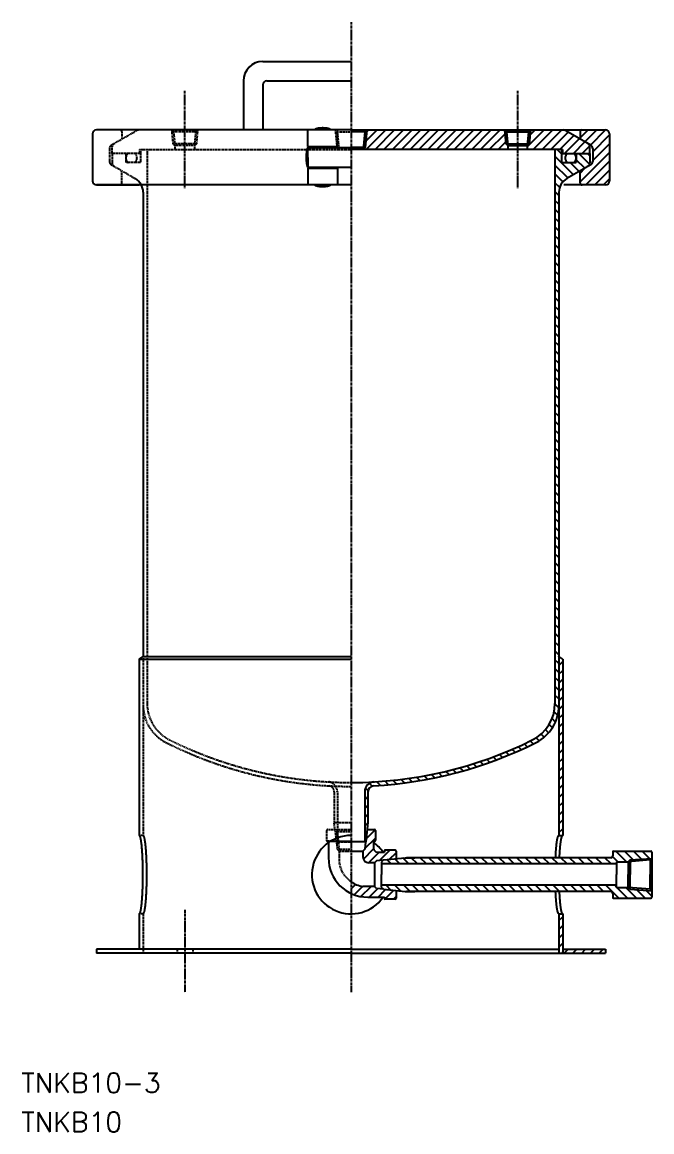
# Model space of a CAD drawing. Extents: x 249 to 570, y 18 to 1071.
# Drawn here: x 249 to 570, y 18 to 585 of the extents above; entities that cross this region are included whole.
import ezdxf

# ---------------------------------------------------------------- set-up
doc = ezdxf.new("R2010")
doc.units = 0
doc.linetypes.add('CENTER', pattern=[2, 1.25, -0.25, 0.25, -0.25])
doc.linetypes.add('DASHED', pattern=[0.75, 0.5, -0.25])
doc.layers.get('0').update_dxf_attribs({"linetype": 'CONTINUOUS'})
doc.layers.add('CENTER', color=1, linetype='CENTER')
doc.styles.get("Standard").update_dxf_attribs({"font": 'txt.shx', "bigfont": 'bigfont.shx'})

# ---------------------------------------------------------------- blocks, each defined once
blk = doc.blocks.new('*X4')
at = {"color": 0, "linetype": 'CONTINUOUS'}
for p, q in [((424, 523.74), (429.77, 529.52)), ((424.26, 519.52), (434.26, 529.52)), ((424.5, 528.73), (425.28, 529.52)), ((428.75, 519.52), (438.75, 529.52)), ((433.24, 519.52), (443.24, 529.52)), ((437.73, 519.52), (447.73, 529.52)), ((442.22, 519.52), (452.22, 529.52)), ((446.71, 519.52), (456.71, 529.52)), ((451.2, 519.52), (461.2, 529.52)), ((455.69, 519.52), (465.69, 529.52)), ((460.18, 519.52), (470.18, 529.52)), ((464.67, 519.52), (474.67, 529.52)), ((469.16, 519.52), (479.16, 529.52)), ((473.65, 519.52), (483.65, 529.52)), ((478.14, 519.52), (488.14, 529.52)), ((482.63, 519.52), (492.63, 529.52)), ((487.12, 519.52), (495.06, 527.45)), ((506.5, 520.93), (515.09, 529.52)), ((507.88, 526.81), (510.6, 529.52)), ((509.58, 519.52), (519.58, 529.52)), ((514.07, 519.52), (524.07, 529.52)), ((518.56, 519.52), (527.44, 528.4)), ((523.05, 519.52), (530.29, 526.76)), ((533.48, 525.46), (537.54, 529.52)), ((535.98, 523.47), (542.03, 529.52)), ((538.83, 521.83), (546.52, 529.52)), ((539.9, 518.41), (548.5, 527.01)), ((491.61, 519.52), (495.43, 523.33)), ((525.54, 517.52), (533.13, 525.11)), ((530.03, 517.52), (535.98, 523.47)), ((534.52, 517.52), (538.42, 521.42)), ((539.9, 513.92), (548.5, 522.52)), ((496.11, 519.52), (496.5, 519.91)), ((533.48, 503.01), (548.5, 518.03)), ((533.48, 507.5), (536.12, 510.14)), ((536.48, 501.52), (548.5, 513.54)), ((540.97, 501.52), (548.5, 509.05)), ((545.46, 501.52), (548.5, 504.56))]:
    blk.add_line(p, q, dxfattribs=at)
blk = doc.blocks.new('*X5')
at = {"color": 0, "linetype": 'CONTINUOUS'}
for p, q in [((522.65, 260.73), (522.7, 260.78)), ((522.65, 256.24), (524.65, 258.24)), ((522.65, 251.75), (524.65, 253.75)), ((522.65, 247.26), (524.65, 249.26)), ((522.65, 242.77), (524.65, 244.77)), ((522.65, 238.28), (524.65, 240.28)), ((522.65, 233.79), (524.65, 235.79)), ((522.65, 229.3), (524.65, 231.3)), ((522.65, 224.81), (524.65, 226.81)), ((522.65, 220.32), (524.65, 222.32)), ((522.65, 215.83), (524.65, 217.83)), ((522.65, 211.34), (524.65, 213.34)), ((522.65, 206.85), (524.65, 208.85)), ((522.65, 202.36), (524.65, 204.36)), ((522.65, 197.87), (524.65, 199.87)), ((522.65, 193.38), (524.65, 195.38)), ((522.65, 188.89), (524.65, 190.89)), ((522.65, 184.4), (524.65, 186.4)), ((522.65, 179.91), (524.65, 181.91)), ((522.65, 175.42), (524.65, 177.42)), ((522.65, 170.93), (524.65, 172.93)), ((522.65, 126.03), (524.65, 128.03)), ((522.65, 121.54), (524.65, 123.54)), ((522.65, 117.05), (524.65, 119.05)), ((522.65, 112.56), (524.65, 114.56)), ((524.1, 109.52), (524.65, 110.07))]:
    blk.add_line(p, q, dxfattribs=at)
blk = doc.blocks.new('*X6')
at = {"color": 0, "linetype": 'CONTINUOUS'}
for p, q in [((552.67, 156.05), (550, 158.72)), ((557.16, 156.05), (551.69, 161.52)), ((560.57, 157.12), (556.18, 161.52)), ((564.76, 157.43), (560.67, 161.52)), ((568.94, 157.73), (565.16, 161.52)), ((570.11, 161.06), (569.65, 161.51)), ((432.52, 154.97), (432.11, 155.37)), ((437.01, 154.97), (434.78, 157.19)), ((441.5, 154.97), (438.85, 157.62)), ((445.99, 154.97), (442.91, 158.04)), ((450.48, 154.97), (447.28, 158.17)), ((454.97, 154.97), (451.77, 158.17)), ((459.46, 154.97), (456.26, 158.17)), ((463.95, 154.97), (460.75, 158.17)), ((468.44, 154.97), (465.24, 158.17)), ((472.93, 154.97), (469.73, 158.17)), ((477.42, 154.97), (474.22, 158.17)), ((481.91, 154.97), (478.71, 158.17)), ((486.4, 154.97), (483.2, 158.17)), ((490.89, 154.97), (487.69, 158.17)), ((495.38, 154.97), (492.18, 158.17)), ((499.87, 154.97), (496.67, 158.17)), ((504.36, 154.97), (501.16, 158.17)), ((508.85, 154.97), (505.65, 158.17)), ((513.34, 154.97), (510.14, 158.17)), ((517.83, 154.97), (514.63, 158.17)), ((522.32, 154.97), (519.12, 158.17)), ((526.81, 154.97), (523.61, 158.17)), ((531.3, 154.97), (528.1, 158.17)), ((535.79, 154.97), (532.59, 158.17)), ((540.28, 154.97), (537.08, 158.17)), ((544.77, 154.97), (541.57, 158.17)), ((549.26, 154.97), (546.06, 158.17)), ((436.88, 141.62), (434.43, 144.07)), ((441.89, 141.1), (438.92, 144.07)), ((446.62, 140.87), (443.42, 144.07)), ((451.11, 140.87), (447.91, 144.07)), ((455.6, 140.87), (452.4, 144.07)), ((460.09, 140.87), (456.89, 144.07)), ((464.58, 140.87), (461.38, 144.07)), ((469.07, 140.87), (465.87, 144.07)), ((473.56, 140.87), (470.36, 144.07)), ((478.05, 140.87), (474.85, 144.07)), ((482.54, 140.87), (479.34, 144.07)), ((487.03, 140.87), (483.83, 144.07)), ((491.52, 140.87), (488.32, 144.07)), ((496.01, 140.87), (492.81, 144.07)), ((500.5, 140.87), (497.3, 144.07)), ((504.99, 140.87), (501.79, 144.07)), ((509.48, 140.87), (506.28, 144.07)), ((513.97, 140.87), (510.77, 144.07)), ((518.46, 140.87), (515.26, 144.07)), ((522.95, 140.87), (519.75, 144.07)), ((527.44, 140.87), (524.24, 144.07)), ((531.93, 140.87), (528.73, 144.07)), ((536.42, 140.87), (533.22, 144.07)), ((540.91, 140.87), (537.71, 144.07)), ((545.4, 140.87), (542.2, 144.07)), ((553.24, 137.52), (546.69, 144.07)), ((552.11, 143.14), (551.18, 144.07)), ((557.73, 137.52), (552.26, 142.98)), ((562.22, 137.52), (556.75, 142.98)), ((566.71, 137.52), (562.45, 141.77)), ((570.11, 138.61), (567.29, 141.42))]:
    blk.add_line(p, q, dxfattribs=at)
blk = doc.blocks.new('*X7')
at = {"color": 0, "linetype": 'CONTINUOUS'}
for p, q in [((424.2, 167.86), (428.77, 172.44)), ((423.6, 162.78), (429, 168.18)), ((422.79, 157.48), (428.02, 162.71)), ((425.4, 155.6), (430.82, 161.02)), ((431.04, 156.74), (436.31, 162.02)), ((436.11, 157.33), (439.5, 160.72)), ((416.5, 142.21), (418.86, 144.57)), ((418.05, 139.26), (422.27, 143.49)), ((421.58, 138.31), (426.71, 143.44)), ((425.78, 138.02), (430.14, 142.38)), ((430.27, 138.02), (434.16, 141.91)), ((433.8, 137.06), (438.22, 141.48)), ((438.25, 137.02), (439.5, 138.27))]:
    blk.add_line(p, q, dxfattribs=at)
blk = doc.blocks.new('*X8')
at = {"color": 0, "linetype": 'CONTINUOUS'}
for p, q in [((525.32, 109.52), (527.32, 111.52)), ((529.81, 109.52), (531.81, 111.52)), ((534.3, 109.52), (536.3, 111.52)), ((538.79, 109.52), (540.79, 111.52)), ((543.28, 109.52), (545.28, 111.52))]:
    blk.add_line(p, q, dxfattribs=at)
blk = doc.blocks.new('*X9')
at = {"color": 0, "linetype": 'CONTINUOUS'}
for p, q in [((530.12, 506.68), (520.65, 516.14)), ((524, 517.3), (521.79, 519.52)), ((538.37, 511.95), (532.8, 517.52)), ((538.5, 516.33), (537.31, 517.52)), ((527.26, 505.03), (520.65, 511.64)), ((532.98, 508.33), (528.39, 512.92)), ((535.83, 509.98), (531.5, 514.31)), ((524.69, 503.09), (520.65, 507.13)), ((523.05, 500.23), (520.65, 502.62)), ((522.65, 496.11), (520.65, 498.11)), ((522.65, 491.61), (520.65, 493.61)), ((522.65, 487.1), (520.65, 489.1)), ((522.65, 482.59), (520.65, 484.59)), ((522.65, 478.08), (520.65, 480.08)), ((522.65, 473.57), (520.65, 475.57)), ((522.65, 469.07), (520.65, 471.07)), ((522.65, 464.56), (520.65, 466.56)), ((522.65, 460.05), (520.65, 462.05)), ((522.65, 455.54), (520.65, 457.54)), ((522.65, 451.04), (520.65, 453.04)), ((522.65, 446.53), (520.65, 448.53)), ((522.65, 442.02), (520.65, 444.02)), ((522.65, 437.51), (520.65, 439.51)), ((522.65, 433), (520.65, 435)), ((522.65, 428.5), (520.65, 430.5)), ((522.65, 423.99), (520.65, 425.99)), ((522.65, 419.48), (520.65, 421.48)), ((522.65, 414.97), (520.65, 416.97)), ((522.65, 410.46), (520.65, 412.46)), ((522.65, 405.96), (520.65, 407.96)), ((522.65, 401.45), (520.65, 403.45)), ((522.65, 396.94), (520.65, 398.94)), ((522.65, 392.43), (520.65, 394.43)), ((522.65, 387.93), (520.65, 389.93)), ((522.65, 383.42), (520.65, 385.42)), ((522.65, 378.91), (520.65, 380.91)), ((522.65, 374.4), (520.65, 376.4)), ((522.65, 369.89), (520.65, 371.89)), ((522.65, 365.39), (520.65, 367.39)), ((522.65, 360.88), (520.65, 362.88)), ((522.65, 356.37), (520.65, 358.37)), ((522.65, 351.86), (520.65, 353.86)), ((522.65, 347.36), (520.65, 349.36)), ((522.65, 342.85), (520.65, 344.85)), ((522.65, 338.34), (520.65, 340.34)), ((522.65, 333.83), (520.65, 335.83)), ((522.65, 329.32), (520.65, 331.32)), ((522.65, 324.82), (520.65, 326.82)), ((522.65, 320.31), (520.65, 322.31)), ((522.65, 315.8), (520.65, 317.8)), ((522.65, 311.29), (520.65, 313.29)), ((522.65, 306.79), (520.65, 308.79)), ((522.65, 302.28), (520.65, 304.28)), ((522.65, 297.77), (520.65, 299.77)), ((522.65, 293.26), (520.65, 295.26)), ((522.65, 288.75), (520.65, 290.75)), ((522.65, 284.25), (520.65, 286.25)), ((522.65, 279.74), (520.65, 281.74)), ((522.65, 275.23), (520.65, 277.23)), ((522.65, 270.72), (520.65, 272.72)), ((522.65, 266.22), (520.65, 268.22)), ((522.65, 261.71), (520.65, 263.71)), ((522.65, 257.2), (520.65, 259.2)), ((522.65, 252.69), (520.65, 254.69)), ((522.65, 248.18), (520.65, 250.18)), ((522.65, 243.68), (520.65, 245.68)), ((522.65, 239.17), (520.65, 241.17)), ((522.05, 230.76), (520.21, 232.6)), ((522.62, 234.69), (520.65, 236.66)), ((520.91, 227.39), (519.16, 229.14)), ((515.13, 219.65), (513.55, 221.22)), ((517.41, 221.87), (515.78, 223.5)), ((519.34, 224.44), (517.66, 226.13)), ((506.5, 214.75), (505, 216.25)), ((509.54, 216.22), (508.05, 217.71)), ((512.5, 217.77), (510.98, 219.29)), ((490.68, 208.03), (489.12, 209.59)), ((493.93, 209.29), (492.39, 210.83)), ((497.14, 210.59), (495.6, 212.12)), ((500.3, 211.93), (498.78, 213.45)), ((503.42, 213.32), (501.91, 214.83)), ((473.72, 202.45), (472.1, 204.07)), ((477.21, 203.47), (475.6, 205.08)), ((480.65, 204.54), (479.06, 206.13)), ((484.04, 205.66), (482.46, 207.24)), ((487.38, 206.82), (485.81, 208.39)), ((447.76, 196.85), (446, 198.62)), ((451.65, 197.47), (449.91, 199.21)), ((455.47, 198.16), (453.76, 199.88)), ((459.24, 198.9), (457.54, 200.6)), ((462.94, 199.71), (461.26, 201.38)), ((466.59, 200.57), (464.93, 202.22)), ((470.18, 201.48), (468.54, 203.12)), ((425.2, 192.37), (423.86, 193.71)), ((427.35, 194.73), (425.93, 196.14)), ((431.53, 195.05), (429.65, 196.93)), ((435.7, 195.39), (433.85, 197.24)), ((439.79, 195.81), (437.97, 197.63)), ((443.81, 196.3), (442.02, 198.09)), ((425.15, 187.91), (423.5, 189.56)), ((425.15, 183.4), (423.5, 185.05)), ((425.15, 178.9), (423.5, 180.55)), ((424.97, 174.57), (423.5, 176.04)), ((424.5, 170.53), (423.5, 171.53)), ((424.04, 166.49), (423.5, 167.02))]:
    blk.add_line(p, q, dxfattribs=at)

msp = doc.modelspace()

# ---------------------------------------------------------------- linework, layer by layer
at = {"color": 7, "linetype": 'CONTINUOUS'}
for p, q in [((371.5, 564.52), (416.5, 564.52)), ((361.5, 554.52), (361.5, 529.52)), ((371.5, 552.52), (371.5, 529.52)), ((373.5, 554.52), (416.5, 554.52)), ((284.5, 527.52), (284.5, 503.52)), ((298, 529.52), (286.5, 529.52)), ((416.5, 529.52), (286.5, 529.52)), ((309.16, 529.52), (298, 529.52)), ((394.5, 521.02), (394.5, 529.52)), ((409.5, 521.02), (409.5, 529.52)), ((416.5, 529.52), (546.5, 529.52)), ((423.57, 528.52), (416.5, 528.52)), ((423.57, 528.52), (422.67, 519.52)), ((424.57, 529.52), (423.57, 528.52)), ((424.57, 529.52), (423.67, 520.52)), ((494.88, 529.52), (495.88, 528.52)), ((494.88, 529.52), (508.13, 529.52)), ((494.88, 529.52), (495.5, 522.52)), ((494.96, 528.52), (508.04, 528.52)), ((495.88, 528.52), (496.5, 521.52)), ((507.13, 528.52), (506.5, 521.52)), ((508.13, 529.52), (507.13, 528.52)), ((508.13, 529.52), (507.5, 522.52)), ((523.84, 529.52), (535, 529.52)), ((537.5, 522.59), (526.21, 529.11)), ((533.48, 528.52), (533.48, 524.91)), ((535, 529.52), (546.5, 529.52)), ((548.5, 527.52), (548.5, 503.52)), ((394.5, 521.02), (409.5, 521.02)), ((398, 521.02), (398, 520.52)), ((406, 521.02), (406, 520.52)), ((495.5, 522.52), (496.5, 521.52)), ((495.5, 522.52), (507.5, 522.52)), ((496.5, 521.52), (496.5, 519.52)), ((496.5, 521.52), (506.5, 521.52)), ((507.5, 522.52), (506.5, 521.52)), ((506.5, 521.52), (506.5, 519.52)), ((538.9, 521.79), (537, 522.88)), ((394.5, 515.52), (394.5, 520.52)), ((394.5, 520.52), (416.5, 520.52)), ((394.5, 515.52), (394.5, 510.52)), ((423.67, 520.52), (416.5, 520.52)), ((524.5, 519.52), (416.5, 519.52)), ((423.67, 520.52), (422.67, 519.52)), ((520.65, 519.52), (520.65, 236.88)), ((524, 519.52), (524, 512.92)), ((524, 517.52), (538.5, 517.52)), ((524.5, 519.52), (524.5, 517.52)), ((531.5, 517.52), (531.5, 512.92)), ((538.5, 517.52), (538.5, 520.86)), ((538.5, 517.52), (538.5, 512.67)), ((539.9, 520.05), (539.9, 513.48)), ((394.5, 510.52), (416.5, 510.52)), ((394.5, 510.02), (409.5, 510.02)), ((394.5, 510.02), (394.5, 501.52)), ((398, 510.02), (398, 510.52)), ((406, 510.02), (406, 510.52)), ((409.5, 510.02), (409.5, 501.52)), ((524, 512.92), (531.5, 512.92)), ((537.5, 510.94), (526.65, 504.67)), ((538.9, 511.75), (537, 510.65)), ((533.48, 502.52), (533.48, 508.62)), ((286.5, 501.52), (298, 501.52)), ((416.5, 501.52), (286.5, 501.52)), ((298, 501.52), (308.35, 501.52)), ((535, 501.52), (525.09, 501.52)), ((546.5, 501.52), (535, 501.52)), ((310.35, 497.75), (310.35, 260.81)), ((522.65, 497.75), (522.65, 235.77)), ((308.35, 259.52), (310.35, 260.81)), ((310.35, 260.81), (416.5, 260.81)), ((524.65, 259.52), (522.65, 260.81)), ((308.35, 259.52), (308.35, 169.52)), ((308.5, 259.52), (416.5, 259.52)), ((524.65, 259.52), (524.65, 169.52)), ((522.65, 235.77), (522.65, 169.52)), ((423.5, 191.85), (423.5, 166.17)), ((425.15, 191.83), (425.15, 176.17)), ((425.15, 176.17), (424, 166.17)), ((424.73, 172.52), (428.5, 172.52)), ((429, 172.02), (429, 167.02)), ((405, 165.88), (405, 158.02)), ((405.97, 166.52), (416.5, 166.52)), ((424, 166.17), (416.5, 166.17)), ((423.94, 166.17), (423.57, 162.52)), ((428, 166.52), (428.5, 166.52)), ((428, 166.52), (428, 163.02)), ((522.65, 169.52), (524.65, 169.52)), ((416.5, 161.52), (422.57, 161.52)), ((423.57, 162.52), (422.57, 161.52)), ((422.57, 161.52), (422.57, 158.59)), ((430, 161.02), (433.5, 161.02)), ((433.5, 161.52), (433.5, 161.02)), ((439, 162.02), (434, 162.02)), ((439.5, 161.52), (439.5, 157.69)), ((550.11, 161.02), (550.11, 159.17)), ((550.61, 161.52), (569.61, 161.52)), ((570.11, 161.02), (570.11, 138.02)), ((428.5, 155.59), (425.57, 155.59)), ((429.5, 156.59), (428.5, 155.59)), ((428.5, 155.59), (428.5, 143.44)), ((433.02, 156.94), (429.5, 156.59)), ((433.1, 157.02), (432.11, 156.05)), ((432.11, 156.05), (432.11, 149.52)), ((449.05, 154.97), (432.11, 154.97)), ((433.1, 157.02), (444.11, 158.17)), ((444.11, 158.17), (449.05, 158.17)), ((549.11, 158.17), (444.82, 158.17)), ((552.11, 154.97), (444.82, 154.97)), ((552.11, 156.05), (552.11, 149.52)), ((552.11, 156.05), (558.11, 156.05)), ((559.1, 157.02), (558.11, 156.05)), ((569.23, 157.02), (558.11, 156.05)), ((558.11, 156.05), (558.11, 149.52)), ((559.1, 157.02), (570.11, 157.82)), ((559.1, 157.02), (559.1, 149.52)), ((570.11, 157.82), (569.23, 157.02)), ((569.23, 157.02), (569.23, 149.52)), ((432.11, 142.98), (432.11, 149.52)), ((552.11, 142.98), (552.11, 149.52)), ((558.11, 142.98), (558.11, 149.52)), ((559.1, 142.02), (559.1, 149.52)), ((569.23, 142.02), (569.23, 149.52)), ((570.11, 142.98), (570.11, 149.52)), ((570.11, 142.98), (570.11, 149.52)), ((570.11, 142.98), (570.11, 149.52)), ((428.5, 143.44), (422.5, 143.44)), ((429.5, 142.44), (428.5, 143.44)), ((433.02, 142.09), (429.5, 142.44)), ((449.05, 144.07), (432.11, 144.07)), ((433.1, 142.02), (432.11, 142.98)), ((433.1, 142.02), (444.11, 140.87)), ((552.11, 144.07), (444.82, 144.07)), ((552.11, 142.98), (558.11, 142.98)), ((559.1, 142.02), (558.11, 142.98)), ((569.23, 142.02), (558.11, 142.98)), ((559.1, 142.02), (570.11, 141.22)), ((570.11, 141.22), (569.23, 142.02)), ((425, 138.02), (433.5, 138.02)), ((433.5, 138.02), (433.5, 137.52)), ((439, 137.02), (434, 137.02)), ((439.5, 141.35), (439.5, 137.52)), ((444.11, 140.87), (449.05, 140.87)), ((549.11, 140.87), (444.82, 140.87)), ((550.11, 139.87), (550.11, 138.02)), ((550.61, 137.52), (569.61, 137.52)), ((308.35, 129.52), (308.35, 111.52)), ((522.65, 129.52), (522.65, 109.52)), ((522.65, 129.52), (524.65, 129.52)), ((524.65, 129.52), (524.65, 109.52)), ((416.5, 111.52), (286.5, 111.52)), ((286.5, 111.52), (286.5, 109.52)), ((416.5, 109.52), (286.5, 109.52)), ((416.5, 111.52), (522.49, 111.52)), ((416.5, 109.52), (546.5, 109.52)), ((524.49, 111.52), (542.69, 111.52)), ((524.49, 111.52), (546.5, 111.52)), ((546.5, 111.52), (546.5, 109.52))]:
    msp.add_line(p, q, dxfattribs=at)
at = {"color": 3, "linetype": 'DASHED'}
for p, q in [((295.5, 522.59), (306.8, 529.11)), ((299.52, 528.52), (299.52, 524.91)), ((324.88, 529.52), (325.88, 528.52)), ((324.88, 529.52), (325.5, 522.52)), ((338.04, 528.52), (324.96, 528.52)), ((325.88, 528.52), (326.5, 521.52)), ((337.13, 528.52), (336.5, 521.52)), ((338.13, 529.52), (337.13, 528.52)), ((338.13, 529.52), (337.5, 522.52)), ((408.43, 529.52), (409.43, 528.52)), ((408.43, 529.52), (409.33, 520.52)), ((409.43, 528.52), (416.5, 528.52)), ((409.43, 528.52), (410.33, 519.52)), ((294.1, 521.79), (296, 522.88)), ((337.5, 522.52), (325.5, 522.52)), ((325.5, 522.52), (326.5, 521.52)), ((336.5, 521.52), (326.5, 521.52)), ((326.5, 521.52), (326.5, 519.52)), ((337.5, 522.52), (336.5, 521.52)), ((336.5, 521.52), (336.5, 519.52)), ((293.1, 520.05), (293.1, 513.48)), ((294.5, 517.52), (294.5, 520.86)), ((309, 517.52), (294.5, 517.52)), ((294.5, 517.52), (294.5, 512.67)), ((301.5, 517.52), (301.5, 512.92)), ((308.5, 519.52), (308.5, 517.52)), ((308.5, 519.52), (416.5, 519.52)), ((309, 519.52), (309, 512.92)), ((312.35, 519.52), (312.35, 236.88)), ((409.33, 520.52), (416.5, 520.52)), ((409.33, 520.52), (410.33, 519.52)), ((294.1, 511.75), (296, 510.65)), ((295.5, 510.94), (306.35, 504.67)), ((309, 512.92), (301.5, 512.92)), ((299.52, 502.52), (299.52, 508.62)), ((310.35, 260.81), (310.35, 169.52)), ((407.85, 191.83), (407.85, 176.17)), ((409.5, 191.85), (409.5, 172.52)), ((408.27, 172.52), (407.85, 176.17)), ((407.85, 176.17), (416.5, 176.17)), ((404, 172.02), (404, 167.02)), ((404.5, 172.52), (416.5, 172.52)), ((408.27, 172.52), (409, 166.17)), ((408.27, 172.52), (416.5, 172.52)), ((408.27, 172.52), (416.5, 172.52)), ((408.43, 172.52), (409.43, 162.52)), ((408.43, 172.52), (409.43, 171.52)), ((409.43, 171.52), (410.43, 161.52)), ((409.43, 171.52), (416.5, 171.52)), ((409.5, 172.52), (409.5, 166.17)), ((310.35, 169.52), (308.35, 169.52)), ((405.97, 166.52), (404.5, 166.52)), ((405, 165.88), (405, 166.52)), ((409, 166.17), (416.5, 166.17)), ((409.43, 162.52), (416.5, 162.52)), ((409.43, 162.52), (410.43, 161.52)), ((410.43, 161.52), (416.5, 161.52)), ((410.43, 161.52), (410.43, 155.52)), ((310.35, 129.52), (308.35, 129.52)), ((310.35, 129.52), (310.35, 109.52)), ((327.65, 111.52), (327.65, 109.52)), ((335.65, 111.52), (335.65, 109.52))]:
    msp.add_line(p, q, dxfattribs=at)
at = {"color": 7, "linetype": 'CONTINUOUS'}
for points in [[(406, 529.52, 0), (406, 529.54, 0), (406, 529.57, 0), (405.99, 529.59, 0), (405.98, 529.62, 0), (405.97, 529.64, 0), (405.96, 529.66, 0), (405.94, 529.69, 0), (405.92, 529.71, 0), (405.9, 529.74, 0), (405.88, 529.76, 0), (405.86, 529.79, 0), (405.83, 529.81, 0), (405.8, 529.84, 0), (405.77, 529.86, 0), (405.73, 529.88, 0), (405.7, 529.9, 0), (405.66, 529.93, 0), (405.62, 529.95, 0), (405.57, 529.97, 0), (405.53, 529.99, 0), (405.48, 530.02, 0), (405.43, 530.04, 0), (405.38, 530.06, 0), (405.33, 530.08, 0), (405.27, 530.1, 0), (405.21, 530.12, 0), (405.15, 530.14, 0), (405.09, 530.16, 0), (405.03, 530.18, 0), (404.96, 530.2, 0), (404.9, 530.22, 0), (404.83, 530.23, 0), (404.76, 530.25, 0), (404.69, 530.27, 0), (404.61, 530.28, 0), (404.54, 530.3, 0), (404.46, 530.32, 0), (404.38, 530.33, 0), (404.3, 530.35, 0), (404.22, 530.36, 0), (404.14, 530.37, 0), (404.06, 530.39, 0), (403.97, 530.4, 0), (403.89, 530.41, 0), (403.8, 530.42, 0), (403.71, 530.43, 0), (403.62, 530.44, 0), (403.53, 530.45, 0), (403.44, 530.46, 0), (403.35, 530.47, 0), (403.26, 530.48, 0), (403.16, 530.49, 0), (403.07, 530.49, 0), (402.97, 530.5, 0), (402.88, 530.51, 0), (402.78, 530.51, 0), (402.69, 530.51, 0), (402.59, 530.52, 0), (402.49, 530.52, 0), (402.39, 530.52, 0), (402.29, 530.53, 0), (402.2, 530.53, 0), (402.1, 530.53, 0), (402, 530.53, 0), (401.9, 530.53, 0), (401.81, 530.53, 0), (401.71, 530.53, 0), (401.61, 530.52, 0), (401.51, 530.52, 0), (401.41, 530.52, 0), (401.32, 530.51, 0), (401.22, 530.51, 0), (401.12, 530.51, 0), (401.03, 530.5, 0), (400.93, 530.49, 0), (400.84, 530.49, 0), (400.75, 530.48, 0), (400.65, 530.47, 0), (400.56, 530.46, 0), (400.47, 530.45, 0), (400.38, 530.44, 0), (400.29, 530.43, 0), (400.2, 530.42, 0), (400.11, 530.41, 0), (400.03, 530.4, 0), (399.94, 530.39, 0), (399.86, 530.37, 0), (399.78, 530.36, 0), (399.7, 530.35, 0), (399.62, 530.33, 0), (399.54, 530.32, 0), (399.46, 530.3, 0), (399.39, 530.28, 0), (399.31, 530.27, 0), (399.24, 530.25, 0), (399.17, 530.23, 0), (399.1, 530.22, 0), (399.04, 530.2, 0), (398.97, 530.18, 0), (398.91, 530.16, 0), (398.85, 530.14, 0), (398.79, 530.12, 0), (398.73, 530.1, 0), (398.68, 530.08, 0), (398.62, 530.06, 0), (398.57, 530.04, 0), (398.52, 530.02, 0), (398.47, 529.99, 0), (398.43, 529.97, 0), (398.38, 529.95, 0), (398.34, 529.93, 0), (398.31, 529.9, 0), (398.27, 529.88, 0), (398.24, 529.86, 0), (398.2, 529.84, 0), (398.17, 529.81, 0), (398.15, 529.79, 0), (398.12, 529.76, 0), (398.1, 529.74, 0), (398.08, 529.71, 0), (398.06, 529.69, 0), (398.04, 529.66, 0), (398.03, 529.64, 0), (398.02, 529.62, 0), (398.01, 529.59, 0), (398.01, 529.57, 0), (398, 529.54, 0), (398, 529.52, 0)], [(394.5, 520.52, 0), (394.48, 520.51, 0), (394.46, 520.51, 0), (394.43, 520.5, 0), (394.41, 520.49, 0), (394.39, 520.48, 0), (394.37, 520.46, 0), (394.34, 520.44, 0), (394.32, 520.42, 0), (394.3, 520.39, 0), (394.28, 520.37, 0), (394.25, 520.34, 0), (394.23, 520.3, 0), (394.21, 520.26, 0), (394.19, 520.22, 0), (394.17, 520.18, 0), (394.15, 520.14, 0), (394.13, 520.09, 0), (394.11, 520.04, 0), (394.09, 519.98, 0), (394.07, 519.93, 0), (394.05, 519.87, 0), (394.03, 519.8, 0), (394.01, 519.74, 0), (393.99, 519.67, 0), (393.97, 519.6, 0), (393.95, 519.53, 0), (393.93, 519.46, 0), (393.92, 519.38, 0), (393.9, 519.3, 0), (393.88, 519.22, 0), (393.87, 519.14, 0), (393.85, 519.05, 0), (393.83, 518.96, 0), (393.82, 518.87, 0), (393.8, 518.78, 0), (393.79, 518.69, 0), (393.77, 518.59, 0), (393.76, 518.49, 0), (393.75, 518.4, 0), (393.73, 518.29, 0), (393.72, 518.19, 0), (393.71, 518.09, 0), (393.7, 517.98, 0), (393.69, 517.87, 0), (393.68, 517.76, 0), (393.67, 517.65, 0), (393.66, 517.54, 0), (393.65, 517.43, 0), (393.64, 517.32, 0), (393.63, 517.2, 0), (393.62, 517.09, 0), (393.62, 516.97, 0), (393.61, 516.85, 0), (393.61, 516.73, 0), (393.6, 516.61, 0), (393.6, 516.49, 0), (393.59, 516.37, 0), (393.59, 516.25, 0), (393.59, 516.13, 0), (393.58, 516.01, 0), (393.58, 515.88, 0), (393.58, 515.76, 0), (393.58, 515.64, 0), (393.58, 515.52, 0), (393.58, 515.39, 0), (393.58, 515.27, 0), (393.58, 515.15, 0), (393.58, 515.03, 0), (393.59, 514.9, 0), (393.59, 514.78, 0), (393.59, 514.66, 0), (393.6, 514.54, 0), (393.6, 514.42, 0), (393.61, 514.3, 0), (393.61, 514.18, 0), (393.62, 514.07, 0), (393.62, 513.95, 0), (393.63, 513.83, 0), (393.64, 513.72, 0), (393.65, 513.6, 0), (393.66, 513.49, 0), (393.67, 513.38, 0), (393.68, 513.27, 0), (393.69, 513.16, 0), (393.7, 513.05, 0), (393.71, 512.95, 0), (393.72, 512.84, 0), (393.73, 512.74, 0), (393.75, 512.64, 0), (393.76, 512.54, 0), (393.77, 512.44, 0), (393.79, 512.35, 0), (393.8, 512.25, 0), (393.82, 512.16, 0), (393.83, 512.07, 0), (393.85, 511.98, 0), (393.87, 511.89, 0), (393.88, 511.81, 0), (393.9, 511.73, 0), (393.92, 511.65, 0), (393.93, 511.57, 0), (393.95, 511.5, 0), (393.97, 511.43, 0), (393.99, 511.36, 0), (394.01, 511.29, 0), (394.03, 511.23, 0), (394.05, 511.17, 0), (394.07, 511.11, 0), (394.09, 511.05, 0), (394.11, 511, 0), (394.13, 510.94, 0), (394.15, 510.9, 0), (394.17, 510.85, 0), (394.19, 510.81, 0), (394.21, 510.77, 0), (394.23, 510.73, 0), (394.25, 510.7, 0), (394.28, 510.67, 0), (394.3, 510.64, 0), (394.32, 510.61, 0), (394.34, 510.59, 0), (394.37, 510.57, 0), (394.39, 510.55, 0), (394.41, 510.54, 0), (394.43, 510.53, 0), (394.46, 510.52, 0), (394.48, 510.52, 0), (394.5, 510.52, 0)], [(406, 501.52, 0), (406, 501.49, 0), (406, 501.47, 0), (405.99, 501.44, 0), (405.98, 501.42, 0), (405.97, 501.39, 0), (405.96, 501.37, 0), (405.94, 501.34, 0), (405.92, 501.32, 0), (405.9, 501.29, 0), (405.88, 501.27, 0), (405.86, 501.25, 0), (405.83, 501.22, 0), (405.8, 501.2, 0), (405.77, 501.18, 0), (405.73, 501.15, 0), (405.7, 501.13, 0), (405.66, 501.11, 0), (405.62, 501.08, 0), (405.57, 501.06, 0), (405.53, 501.04, 0), (405.48, 501.02, 0), (405.43, 500.99, 0), (405.38, 500.97, 0), (405.33, 500.95, 0), (405.27, 500.93, 0), (405.21, 500.91, 0), (405.15, 500.89, 0), (405.09, 500.87, 0), (405.03, 500.85, 0), (404.96, 500.84, 0), (404.9, 500.82, 0), (404.83, 500.8, 0), (404.76, 500.78, 0), (404.69, 500.76, 0), (404.61, 500.75, 0), (404.54, 500.73, 0), (404.46, 500.72, 0), (404.38, 500.7, 0), (404.3, 500.69, 0), (404.22, 500.67, 0), (404.14, 500.66, 0), (404.06, 500.65, 0), (403.97, 500.63, 0), (403.89, 500.62, 0), (403.8, 500.61, 0), (403.71, 500.6, 0), (403.62, 500.59, 0), (403.53, 500.58, 0), (403.44, 500.57, 0), (403.35, 500.56, 0), (403.26, 500.55, 0), (403.16, 500.55, 0), (403.07, 500.54, 0), (402.97, 500.53, 0), (402.88, 500.53, 0), (402.78, 500.52, 0), (402.69, 500.52, 0), (402.59, 500.51, 0), (402.49, 500.51, 0), (402.39, 500.51, 0), (402.29, 500.5, 0), (402.2, 500.5, 0), (402.1, 500.5, 0), (402, 500.5, 0), (401.9, 500.5, 0), (401.81, 500.5, 0), (401.71, 500.5, 0), (401.61, 500.51, 0), (401.51, 500.51, 0), (401.41, 500.51, 0), (401.32, 500.52, 0), (401.22, 500.52, 0), (401.12, 500.53, 0), (401.03, 500.53, 0), (400.93, 500.54, 0), (400.84, 500.55, 0), (400.75, 500.55, 0), (400.65, 500.56, 0), (400.56, 500.57, 0), (400.47, 500.58, 0), (400.38, 500.59, 0), (400.29, 500.6, 0), (400.2, 500.61, 0), (400.11, 500.62, 0), (400.03, 500.63, 0), (399.94, 500.65, 0), (399.86, 500.66, 0), (399.78, 500.67, 0), (399.7, 500.69, 0), (399.62, 500.7, 0), (399.54, 500.72, 0), (399.46, 500.73, 0), (399.39, 500.75, 0), (399.31, 500.76, 0), (399.24, 500.78, 0), (399.17, 500.8, 0), (399.1, 500.82, 0), (399.04, 500.84, 0), (398.97, 500.85, 0), (398.91, 500.87, 0), (398.85, 500.89, 0), (398.79, 500.91, 0), (398.73, 500.93, 0), (398.68, 500.95, 0), (398.62, 500.97, 0), (398.57, 500.99, 0), (398.52, 501.02, 0), (398.47, 501.04, 0), (398.43, 501.06, 0), (398.38, 501.08, 0), (398.34, 501.11, 0), (398.31, 501.13, 0), (398.27, 501.15, 0), (398.24, 501.18, 0), (398.2, 501.2, 0), (398.17, 501.22, 0), (398.15, 501.25, 0), (398.12, 501.27, 0), (398.1, 501.29, 0), (398.08, 501.32, 0), (398.06, 501.34, 0), (398.04, 501.37, 0), (398.03, 501.39, 0), (398.02, 501.42, 0), (398.01, 501.44, 0), (398.01, 501.47, 0), (398, 501.49, 0), (398, 501.52, 0)], [(308.35, 129.52, 0), (308.4, 129.52, 0), (308.44, 129.54, 0), (308.49, 129.57, 0), (308.53, 129.61, 0), (308.58, 129.67, 0), (308.62, 129.73, 0), (308.67, 129.81, 0), (308.71, 129.9, 0), (308.76, 130, 0), (308.8, 130.12, 0), (308.85, 130.24, 0), (308.89, 130.38, 0), (308.94, 130.53, 0), (308.98, 130.69, 0), (309.02, 130.86, 0), (309.06, 131.04, 0), (309.11, 131.23, 0), (309.15, 131.44, 0), (309.19, 131.65, 0), (309.23, 131.88, 0), (309.27, 132.12, 0), (309.31, 132.36, 0), (309.35, 132.62, 0), (309.39, 132.89, 0), (309.43, 133.16, 0), (309.46, 133.45, 0), (309.5, 133.75, 0), (309.53, 134.06, 0), (309.57, 134.37, 0), (309.6, 134.7, 0), (309.64, 135.03, 0), (309.67, 135.37, 0), (309.7, 135.73, 0), (309.73, 136.09, 0), (309.76, 136.45, 0), (309.79, 136.83, 0), (309.82, 137.21, 0), (309.85, 137.6, 0), (309.88, 138, 0), (309.9, 138.41, 0), (309.93, 138.82, 0), (309.95, 139.23, 0), (309.97, 139.66, 0), (310, 140.09, 0), (310.02, 140.52, 0), (310.04, 140.97, 0), (310.06, 141.41, 0), (310.07, 141.86, 0), (310.09, 142.32, 0), (310.11, 142.78, 0), (310.12, 143.24, 0), (310.14, 143.71, 0), (310.15, 144.18, 0), (310.16, 144.66, 0), (310.17, 145.13, 0), (310.18, 145.62, 0), (310.19, 146.1, 0), (310.2, 146.58, 0), (310.2, 147.07, 0), (310.21, 147.56, 0), (310.21, 148.04, 0), (310.21, 148.53, 0), (310.22, 149.03, 0), (310.22, 149.52, 0), (310.22, 150.01, 0), (310.21, 150.5, 0), (310.21, 150.99, 0), (310.21, 151.48, 0), (310.2, 151.97, 0), (310.2, 152.45, 0), (310.19, 152.94, 0), (310.18, 153.42, 0), (310.17, 153.9, 0), (310.16, 154.38, 0), (310.15, 154.85, 0), (310.14, 155.32, 0), (310.12, 155.79, 0), (310.11, 156.25, 0), (310.09, 156.71, 0), (310.07, 157.17, 0), (310.06, 157.62, 0), (310.04, 158.07, 0), (310.02, 158.51, 0), (310, 158.94, 0), (309.97, 159.37, 0), (309.95, 159.8, 0), (309.93, 160.22, 0), (309.9, 160.63, 0), (309.88, 161.03, 0), (309.85, 161.43, 0), (309.82, 161.82, 0), (309.79, 162.2, 0), (309.76, 162.58, 0), (309.73, 162.95, 0), (309.7, 163.31, 0), (309.67, 163.66, 0), (309.64, 164, 0), (309.6, 164.34, 0), (309.57, 164.66, 0), (309.53, 164.98, 0), (309.5, 165.28, 0), (309.46, 165.58, 0), (309.43, 165.87, 0), (309.39, 166.15, 0), (309.35, 166.41, 0), (309.31, 166.67, 0), (309.27, 166.92, 0), (309.23, 167.16, 0), (309.19, 167.38, 0), (309.15, 167.6, 0), (309.11, 167.8, 0), (309.06, 167.99, 0), (309.02, 168.18, 0), (308.98, 168.35, 0), (308.94, 168.51, 0), (308.89, 168.66, 0), (308.85, 168.79, 0), (308.8, 168.92, 0), (308.76, 169.03, 0), (308.71, 169.13, 0), (308.67, 169.22, 0), (308.62, 169.3, 0), (308.58, 169.37, 0), (308.53, 169.42, 0), (308.49, 169.46, 0), (308.44, 169.49, 0), (308.4, 169.51, 0), (308.35, 169.52, 0)], [(520.97, 158.17, 0), (520.98, 158.32, 0), (520.98, 158.48, 0), (520.99, 158.64, 0), (521, 158.79, 0), (521.01, 158.95, 0), (521.01, 159.1, 0), (521.02, 159.26, 0), (521.03, 159.41, 0), (521.04, 159.56, 0), (521.05, 159.71, 0), (521.05, 159.87, 0), (521.06, 160.01, 0), (521.07, 160.16, 0), (521.08, 160.31, 0), (521.09, 160.46, 0), (521.1, 160.61, 0), (521.11, 160.75, 0), (521.12, 160.9, 0), (521.13, 161.04, 0), (521.14, 161.18, 0), (521.14, 161.32, 0), (521.15, 161.47, 0), (521.16, 161.61, 0), (521.17, 161.75, 0), (521.18, 161.88, 0), (521.2, 162.02, 0), (521.21, 162.16, 0), (521.22, 162.29, 0), (521.23, 162.43, 0), (521.24, 162.56, 0), (521.25, 162.69, 0), (521.26, 162.83, 0), (521.27, 162.96, 0), (521.28, 163.09, 0), (521.29, 163.22, 0), (521.3, 163.34, 0), (521.31, 163.47, 0), (521.33, 163.59, 0), (521.34, 163.72, 0), (521.35, 163.84, 0), (521.36, 163.96, 0), (521.37, 164.08, 0), (521.38, 164.2, 0), (521.4, 164.32, 0), (521.41, 164.44, 0), (521.42, 164.56, 0), (521.43, 164.67, 0), (521.45, 164.78, 0), (521.46, 164.9, 0), (521.47, 165.01, 0), (521.48, 165.12, 0), (521.5, 165.23, 0), (521.51, 165.34, 0), (521.52, 165.44, 0), (521.54, 165.55, 0), (521.55, 165.65, 0), (521.56, 165.76, 0), (521.58, 165.86, 0), (521.59, 165.96, 0), (521.6, 166.06, 0), (521.62, 166.16, 0), (521.63, 166.25, 0), (521.64, 166.35, 0), (521.66, 166.44, 0), (521.67, 166.54, 0), (521.68, 166.63, 0), (521.7, 166.72, 0), (521.71, 166.81, 0), (521.73, 166.89, 0), (521.74, 166.98, 0), (521.76, 167.06, 0), (521.77, 167.15, 0), (521.78, 167.23, 0), (521.8, 167.31, 0), (521.81, 167.39, 0), (521.83, 167.47, 0), (521.84, 167.55, 0), (521.86, 167.62, 0), (521.87, 167.69, 0), (521.89, 167.77, 0), (521.9, 167.84, 0), (521.92, 167.91, 0), (521.93, 167.98, 0), (521.95, 168.04, 0), (521.96, 168.11, 0), (521.98, 168.17, 0), (521.99, 168.24, 0), (522.01, 168.3, 0), (522.02, 168.36, 0), (522.04, 168.41, 0), (522.06, 168.47, 0), (522.07, 168.53, 0), (522.09, 168.58, 0), (522.1, 168.63, 0), (522.12, 168.68, 0), (522.13, 168.73, 0), (522.15, 168.78, 0), (522.16, 168.83, 0), (522.18, 168.87, 0), (522.2, 168.92, 0), (522.21, 168.96, 0), (522.23, 169, 0), (522.25, 169.04, 0), (522.26, 169.07, 0), (522.28, 169.11, 0), (522.29, 169.15, 0), (522.31, 169.18, 0), (522.33, 169.21, 0), (522.34, 169.24, 0), (522.36, 169.27, 0), (522.37, 169.29, 0), (522.39, 169.32, 0), (522.41, 169.34, 0), (522.42, 169.37, 0), (522.44, 169.39, 0), (522.46, 169.41, 0), (522.47, 169.42, 0), (522.49, 169.44, 0), (522.5, 169.45, 0), (522.52, 169.47, 0), (522.54, 169.48, 0), (522.55, 169.49, 0), (522.57, 169.5, 0), (522.59, 169.5, 0), (522.6, 169.51, 0), (522.62, 169.51, 0), (522.63, 169.52, 0), (522.65, 169.52, 0)], [(522.97, 158.17, 0), (522.98, 158.32, 0), (522.98, 158.48, 0), (522.99, 158.64, 0), (523, 158.79, 0), (523.01, 158.95, 0), (523.01, 159.1, 0), (523.02, 159.26, 0), (523.03, 159.41, 0), (523.04, 159.56, 0), (523.05, 159.71, 0), (523.05, 159.87, 0), (523.06, 160.01, 0), (523.07, 160.16, 0), (523.08, 160.31, 0), (523.09, 160.46, 0), (523.1, 160.61, 0), (523.11, 160.75, 0), (523.12, 160.9, 0), (523.13, 161.04, 0), (523.14, 161.18, 0), (523.14, 161.32, 0), (523.15, 161.47, 0), (523.16, 161.61, 0), (523.17, 161.75, 0), (523.18, 161.88, 0), (523.2, 162.02, 0), (523.21, 162.16, 0), (523.22, 162.29, 0), (523.23, 162.43, 0), (523.24, 162.56, 0), (523.25, 162.69, 0), (523.26, 162.83, 0), (523.27, 162.96, 0), (523.28, 163.09, 0), (523.29, 163.22, 0), (523.3, 163.34, 0), (523.31, 163.47, 0), (523.33, 163.59, 0), (523.34, 163.72, 0), (523.35, 163.84, 0), (523.36, 163.96, 0), (523.37, 164.08, 0), (523.38, 164.2, 0), (523.4, 164.32, 0), (523.41, 164.44, 0), (523.42, 164.56, 0), (523.43, 164.67, 0), (523.45, 164.78, 0), (523.46, 164.9, 0), (523.47, 165.01, 0), (523.48, 165.12, 0), (523.5, 165.23, 0), (523.51, 165.34, 0), (523.52, 165.44, 0), (523.54, 165.55, 0), (523.55, 165.65, 0), (523.56, 165.76, 0), (523.58, 165.86, 0), (523.59, 165.96, 0), (523.6, 166.06, 0), (523.62, 166.16, 0), (523.63, 166.25, 0), (523.64, 166.35, 0), (523.66, 166.44, 0), (523.67, 166.54, 0), (523.68, 166.63, 0), (523.7, 166.72, 0), (523.71, 166.81, 0), (523.73, 166.89, 0), (523.74, 166.98, 0), (523.76, 167.06, 0), (523.77, 167.15, 0), (523.78, 167.23, 0), (523.8, 167.31, 0), (523.81, 167.39, 0), (523.83, 167.47, 0), (523.84, 167.55, 0), (523.86, 167.62, 0), (523.87, 167.69, 0), (523.89, 167.77, 0), (523.9, 167.84, 0), (523.92, 167.91, 0), (523.93, 167.98, 0), (523.95, 168.04, 0), (523.96, 168.11, 0), (523.98, 168.17, 0), (523.99, 168.24, 0), (524.01, 168.3, 0), (524.02, 168.36, 0), (524.04, 168.41, 0), (524.06, 168.47, 0), (524.07, 168.53, 0), (524.09, 168.58, 0), (524.1, 168.63, 0), (524.12, 168.68, 0), (524.13, 168.73, 0), (524.15, 168.78, 0), (524.16, 168.83, 0), (524.18, 168.87, 0), (524.2, 168.92, 0), (524.21, 168.96, 0), (524.23, 169, 0), (524.24, 169.04, 0), (524.26, 169.07, 0), (524.28, 169.11, 0), (524.29, 169.15, 0), (524.31, 169.18, 0), (524.33, 169.21, 0), (524.34, 169.24, 0), (524.36, 169.27, 0), (524.37, 169.29, 0), (524.39, 169.32, 0), (524.41, 169.34, 0), (524.42, 169.37, 0), (524.44, 169.39, 0), (524.46, 169.41, 0), (524.47, 169.42, 0), (524.49, 169.44, 0), (524.5, 169.45, 0), (524.52, 169.47, 0), (524.54, 169.48, 0), (524.55, 169.49, 0), (524.57, 169.5, 0), (524.59, 169.5, 0), (524.6, 169.51, 0), (524.62, 169.51, 0), (524.63, 169.52, 0), (524.65, 169.52, 0)], [(522.65, 129.52, 0), (522.63, 129.52, 0), (522.62, 129.52, 0), (522.6, 129.52, 0), (522.59, 129.53, 0), (522.57, 129.54, 0), (522.55, 129.54, 0), (522.54, 129.55, 0), (522.52, 129.57, 0), (522.5, 129.58, 0), (522.49, 129.59, 0), (522.47, 129.61, 0), (522.46, 129.63, 0), (522.44, 129.65, 0), (522.42, 129.67, 0), (522.41, 129.69, 0), (522.39, 129.71, 0), (522.37, 129.74, 0), (522.36, 129.77, 0), (522.34, 129.79, 0), (522.33, 129.82, 0), (522.31, 129.85, 0), (522.29, 129.89, 0), (522.28, 129.92, 0), (522.26, 129.96, 0), (522.25, 130, 0), (522.23, 130.03, 0), (522.21, 130.08, 0), (522.2, 130.12, 0), (522.18, 130.16, 0), (522.16, 130.21, 0), (522.15, 130.25, 0), (522.13, 130.3, 0), (522.12, 130.35, 0), (522.1, 130.4, 0), (522.09, 130.45, 0), (522.07, 130.51, 0), (522.06, 130.56, 0), (522.04, 130.62, 0), (522.02, 130.68, 0), (522.01, 130.74, 0), (521.99, 130.8, 0), (521.98, 130.86, 0), (521.96, 130.92, 0), (521.95, 130.99, 0), (521.93, 131.06, 0), (521.92, 131.12, 0), (521.9, 131.19, 0), (521.89, 131.27, 0), (521.87, 131.34, 0), (521.86, 131.41, 0), (521.84, 131.49, 0), (521.83, 131.56, 0), (521.81, 131.64, 0), (521.8, 131.72, 0), (521.78, 131.8, 0), (521.77, 131.88, 0), (521.76, 131.97, 0), (521.74, 132.05, 0), (521.73, 132.14, 0), (521.71, 132.23, 0), (521.7, 132.32, 0), (521.68, 132.41, 0), (521.67, 132.5, 0), (521.66, 132.59, 0), (521.64, 132.68, 0), (521.63, 132.78, 0), (521.62, 132.88, 0), (521.6, 132.97, 0), (521.59, 133.07, 0), (521.58, 133.17, 0), (521.56, 133.28, 0), (521.55, 133.38, 0), (521.54, 133.48, 0), (521.52, 133.59, 0), (521.51, 133.7, 0), (521.5, 133.8, 0), (521.48, 133.91, 0), (521.47, 134.02, 0), (521.46, 134.13, 0), (521.45, 134.25, 0), (521.43, 134.36, 0), (521.42, 134.48, 0), (521.41, 134.59, 0), (521.4, 134.71, 0), (521.38, 134.83, 0), (521.37, 134.95, 0), (521.36, 135.07, 0), (521.35, 135.19, 0), (521.34, 135.31, 0), (521.33, 135.44, 0), (521.31, 135.56, 0), (521.3, 135.69, 0), (521.29, 135.82, 0), (521.28, 135.95, 0), (521.27, 136.08, 0), (521.26, 136.21, 0), (521.25, 136.34, 0), (521.24, 136.47, 0), (521.23, 136.6, 0), (521.22, 136.74, 0), (521.21, 136.88, 0), (521.2, 137.01, 0), (521.18, 137.15, 0), (521.17, 137.29, 0), (521.16, 137.43, 0), (521.15, 137.57, 0), (521.14, 137.71, 0), (521.14, 137.85, 0), (521.13, 137.99, 0), (521.12, 138.14, 0), (521.11, 138.28, 0), (521.1, 138.43, 0), (521.09, 138.57, 0), (521.08, 138.72, 0), (521.07, 138.87, 0), (521.06, 139.02, 0), (521.05, 139.17, 0), (521.05, 139.32, 0), (521.04, 139.47, 0), (521.03, 139.62, 0), (521.02, 139.78, 0), (521.01, 139.93, 0), (521.01, 140.08, 0), (521, 140.24, 0), (520.99, 140.4, 0), (520.98, 140.55, 0), (520.98, 140.71, 0), (520.97, 140.87, 0)], [(524.65, 129.52, 0), (524.63, 129.52, 0), (524.62, 129.52, 0), (524.6, 129.52, 0), (524.59, 129.53, 0), (524.57, 129.54, 0), (524.55, 129.54, 0), (524.54, 129.55, 0), (524.52, 129.57, 0), (524.5, 129.58, 0), (524.49, 129.59, 0), (524.47, 129.61, 0), (524.46, 129.63, 0), (524.44, 129.65, 0), (524.42, 129.67, 0), (524.41, 129.69, 0), (524.39, 129.71, 0), (524.37, 129.74, 0), (524.36, 129.77, 0), (524.34, 129.79, 0), (524.33, 129.82, 0), (524.31, 129.85, 0), (524.29, 129.89, 0), (524.28, 129.92, 0), (524.26, 129.96, 0), (524.24, 130, 0), (524.23, 130.03, 0), (524.21, 130.08, 0), (524.2, 130.12, 0), (524.18, 130.16, 0), (524.16, 130.21, 0), (524.15, 130.25, 0), (524.13, 130.3, 0), (524.12, 130.35, 0), (524.1, 130.4, 0), (524.09, 130.45, 0), (524.07, 130.51, 0), (524.06, 130.56, 0), (524.04, 130.62, 0), (524.02, 130.68, 0), (524.01, 130.74, 0), (523.99, 130.8, 0), (523.98, 130.86, 0), (523.96, 130.92, 0), (523.95, 130.99, 0), (523.93, 131.06, 0), (523.92, 131.12, 0), (523.9, 131.19, 0), (523.89, 131.27, 0), (523.87, 131.34, 0), (523.86, 131.41, 0), (523.84, 131.49, 0), (523.83, 131.56, 0), (523.81, 131.64, 0), (523.8, 131.72, 0), (523.78, 131.8, 0), (523.77, 131.88, 0), (523.76, 131.97, 0), (523.74, 132.05, 0), (523.73, 132.14, 0), (523.71, 132.23, 0), (523.7, 132.32, 0), (523.68, 132.41, 0), (523.67, 132.5, 0), (523.66, 132.59, 0), (523.64, 132.68, 0), (523.63, 132.78, 0), (523.62, 132.88, 0), (523.6, 132.97, 0), (523.59, 133.07, 0), (523.58, 133.17, 0), (523.56, 133.28, 0), (523.55, 133.38, 0), (523.54, 133.48, 0), (523.52, 133.59, 0), (523.51, 133.7, 0), (523.5, 133.8, 0), (523.48, 133.91, 0), (523.47, 134.02, 0), (523.46, 134.13, 0), (523.45, 134.25, 0), (523.43, 134.36, 0), (523.42, 134.48, 0), (523.41, 134.59, 0), (523.4, 134.71, 0), (523.38, 134.83, 0), (523.37, 134.95, 0), (523.36, 135.07, 0), (523.35, 135.19, 0), (523.34, 135.31, 0), (523.33, 135.44, 0), (523.31, 135.56, 0), (523.3, 135.69, 0), (523.29, 135.82, 0), (523.28, 135.95, 0), (523.27, 136.08, 0), (523.26, 136.21, 0), (523.25, 136.34, 0), (523.24, 136.47, 0), (523.23, 136.6, 0), (523.22, 136.74, 0), (523.21, 136.88, 0), (523.2, 137.01, 0), (523.18, 137.15, 0), (523.17, 137.29, 0), (523.16, 137.43, 0), (523.15, 137.57, 0), (523.14, 137.71, 0), (523.14, 137.85, 0), (523.13, 137.99, 0), (523.12, 138.14, 0), (523.11, 138.28, 0), (523.1, 138.43, 0), (523.09, 138.57, 0), (523.08, 138.72, 0), (523.07, 138.87, 0), (523.06, 139.02, 0), (523.05, 139.17, 0), (523.05, 139.32, 0), (523.04, 139.47, 0), (523.03, 139.62, 0), (523.02, 139.78, 0), (523.01, 139.93, 0), (523.01, 140.08, 0), (523, 140.24, 0), (522.99, 140.4, 0), (522.98, 140.55, 0), (522.98, 140.71, 0), (522.97, 140.87, 0)]]:
    msp.add_polyline3d(points, dxfattribs=at)
at = {"color": 3, "linetype": 'DASHED'}
msp.add_polyline3d([(310.35, 129.52, 0), (310.4, 129.52, 0), (310.44, 129.54, 0), (310.49, 129.57, 0), (310.53, 129.61, 0), (310.58, 129.67, 0), (310.62, 129.73, 0), (310.67, 129.81, 0), (310.71, 129.9, 0), (310.76, 130, 0), (310.8, 130.12, 0), (310.85, 130.24, 0), (310.89, 130.38, 0), (310.94, 130.53, 0), (310.98, 130.69, 0), (311.02, 130.86, 0), (311.06, 131.04, 0), (311.11, 131.23, 0), (311.15, 131.44, 0), (311.19, 131.65, 0), (311.23, 131.88, 0), (311.27, 132.12, 0), (311.31, 132.36, 0), (311.35, 132.62, 0), (311.39, 132.89, 0), (311.43, 133.16, 0), (311.46, 133.45, 0), (311.5, 133.75, 0), (311.53, 134.06, 0), (311.57, 134.37, 0), (311.6, 134.7, 0), (311.64, 135.03, 0), (311.67, 135.37, 0), (311.7, 135.73, 0), (311.73, 136.09, 0), (311.76, 136.45, 0), (311.79, 136.83, 0), (311.82, 137.21, 0), (311.85, 137.6, 0), (311.88, 138, 0), (311.9, 138.41, 0), (311.93, 138.82, 0), (311.95, 139.23, 0), (311.97, 139.66, 0), (312, 140.09, 0), (312.02, 140.52, 0), (312.04, 140.97, 0), (312.06, 141.41, 0), (312.07, 141.86, 0), (312.09, 142.32, 0), (312.11, 142.78, 0), (312.12, 143.24, 0), (312.14, 143.71, 0), (312.15, 144.18, 0), (312.16, 144.66, 0), (312.17, 145.13, 0), (312.18, 145.62, 0), (312.19, 146.1, 0), (312.2, 146.58, 0), (312.2, 147.07, 0), (312.21, 147.56, 0), (312.21, 148.04, 0), (312.21, 148.53, 0), (312.22, 149.03, 0), (312.22, 149.52, 0), (312.22, 150.01, 0), (312.21, 150.5, 0), (312.21, 150.99, 0), (312.21, 151.48, 0), (312.2, 151.97, 0), (312.2, 152.45, 0), (312.19, 152.94, 0), (312.18, 153.42, 0), (312.17, 153.9, 0), (312.16, 154.38, 0), (312.15, 154.85, 0), (312.14, 155.32, 0), (312.12, 155.79, 0), (312.11, 156.25, 0), (312.09, 156.71, 0), (312.07, 157.17, 0), (312.06, 157.62, 0), (312.04, 158.07, 0), (312.02, 158.51, 0), (312, 158.94, 0), (311.97, 159.37, 0), (311.95, 159.8, 0), (311.93, 160.22, 0), (311.9, 160.63, 0), (311.88, 161.03, 0), (311.85, 161.43, 0), (311.82, 161.82, 0), (311.79, 162.2, 0), (311.76, 162.58, 0), (311.73, 162.95, 0), (311.7, 163.31, 0), (311.67, 163.66, 0), (311.64, 164, 0), (311.6, 164.34, 0), (311.57, 164.66, 0), (311.53, 164.98, 0), (311.5, 165.28, 0), (311.46, 165.58, 0), (311.43, 165.87, 0), (311.39, 166.15, 0), (311.35, 166.41, 0), (311.31, 166.67, 0), (311.27, 166.92, 0), (311.23, 167.16, 0), (311.19, 167.38, 0), (311.15, 167.6, 0), (311.11, 167.8, 0), (311.06, 167.99, 0), (311.02, 168.18, 0), (310.98, 168.35, 0), (310.94, 168.51, 0), (310.89, 168.66, 0), (310.85, 168.79, 0), (310.8, 168.92, 0), (310.76, 169.03, 0), (310.71, 169.13, 0), (310.67, 169.22, 0), (310.62, 169.3, 0), (310.58, 169.37, 0), (310.53, 169.42, 0), (310.49, 169.46, 0), (310.44, 169.49, 0), (310.4, 169.51, 0), (310.35, 169.52, 0)], dxfattribs=at)
at = {"color": 7, "linetype": 'CONTINUOUS'}
for centre, radius, start, end in [((371.5, 554.52), 10, 90, 180), ((373.5, 552.52), 2, 90, 180), ((286.5, 527.52), 2, 90, 180), ((524.71, 526.52), 3, 60, 90), ((534.48, 528.52), 1, 90, 180), ((546.5, 527.52), 2, 0, 90), ((536.5, 520.86), 2, 360, 60), ((537.9, 520.05), 2, 0, 60), ((528.65, 515.22), 2.85, 126.1944, 233.8056), ((528.65, 515.22), 2.85, 306.1944, 53.8056), ((536.5, 512.67), 2, 300, 0), ((537.9, 513.48), 2, 300, 0), ((302.35, 497.75), 8, 0, 60), ((530.65, 497.75), 8, 120, 180), ((286.5, 503.52), 2, 180, 270), ((534.48, 502.52), 1, 180, 270), ((546.5, 503.52), 2, 270, 0), ((499.82, 236.88), 20.83, 296.3878, 0), ((501.62, 235.77), 21.03, 296.7262, 0), ((416.5, 404.82), 208.3, 270, 296.3878), ((416.5, 404.82), 210.3, 273.1309, 296.7262), ((428.5, 191.85), 5, 93.2251, 180), ((428.15, 191.83), 3, 93.1309, 180), ((428.5, 172.02), 0.5, 0, 90), ((416.5, 149.52), 20, 90, 324.9004), ((416.5, 149.52), 20, 35.0996, 54.9004), ((428.5, 167.02), 0.5, 270, 0), ((425.57, 158.59), 3, 180, 270), ((430, 163.02), 2, 180, 270), ((434, 161.52), 0.5, 90, 180), ((439, 161.52), 0.5, 0, 90), ((549.11, 159.17), 1, 270, 0), ((550.61, 161.02), 0.5, 90, 180), ((569.61, 161.02), 0.5, 0, 90), ((425, 158.02), 20, 180, 270), ((425, 158.02), 14.79, 234.9113, 260.2664), ((434, 137.52), 0.5, 180, 270), ((439, 137.52), 0.5, 270, 0), ((549.11, 139.87), 1, 0, 90), ((550.61, 138.02), 0.5, 180, 270), ((569.61, 138.02), 0.5, 270, 0)]:
    msp.add_arc(centre, radius, start, end, dxfattribs=at)
at = {"color": 3, "linetype": 'DASHED'}
for centre, radius, start, end in [((298.52, 528.52), 1, 0, 90), ((308.3, 526.52), 3, 90, 120), ((295.1, 520.05), 2, 120, 180), ((296.5, 520.86), 2, 120, 180), ((304.35, 515.22), 2.85, 126.1944, 233.8056), ((304.35, 515.22), 2.85, 306.1944, 53.8056), ((295.1, 513.48), 2, 180, 240), ((296.5, 512.67), 2, 180, 240), ((298.52, 502.52), 1, 270, 0), ((331.38, 235.77), 21.03, 180, 243.2738), ((333.18, 236.88), 20.83, 180, 243.6122), ((416.5, 404.82), 210.3, 243.2738, 270), ((416.5, 404.82), 208.3, 243.6122, 270), ((404.5, 191.85), 5, 0, 86.7749), ((404.85, 191.83), 3, 0, 86.8691), ((404.5, 172.02), 0.5, 90, 180), ((404.5, 167.02), 0.5, 180, 270), ((425, 158.02), 14.79, 189.7336, 234.9113)]:
    msp.add_arc(centre, radius, start, end, dxfattribs=at)
at = {"color": 7, "linetype": 'CONTINUOUS'}
msp.add_point((416.5, 149.52), dxfattribs=at)
at = {"layer": 'CENTER', "color": 1, "linetype": 'CENTER'}
for p, q in [((416.5, 584.52), (416.5, 89.52)), ((331.5, 549.52), (331.5, 499.52)), ((501.5, 549.52), (501.5, 499.52)), ((331.65, 131.52), (331.65, 89.52))]:
    msp.add_line(p, q, dxfattribs=at)

# ---------------------------------------------------------------- block references
at = {"color": 7, "linetype": 'CONTINUOUS'}
for name in ['*X4', '*X9', '*X5', '*X7', '*X6', '*X8']:
    msp.add_blockref(name, (0, 0), dxfattribs=at)

# ---------------------------------------------------------------- texts
for s, p in [('TNKB10-3', (248.12, 38.28)), ('TNKB10', (248.12, 18.28))]:
    msp.add_text(s, height=10, dxfattribs=at).set_placement(p)

doc.saveas('drawing.dxf')
